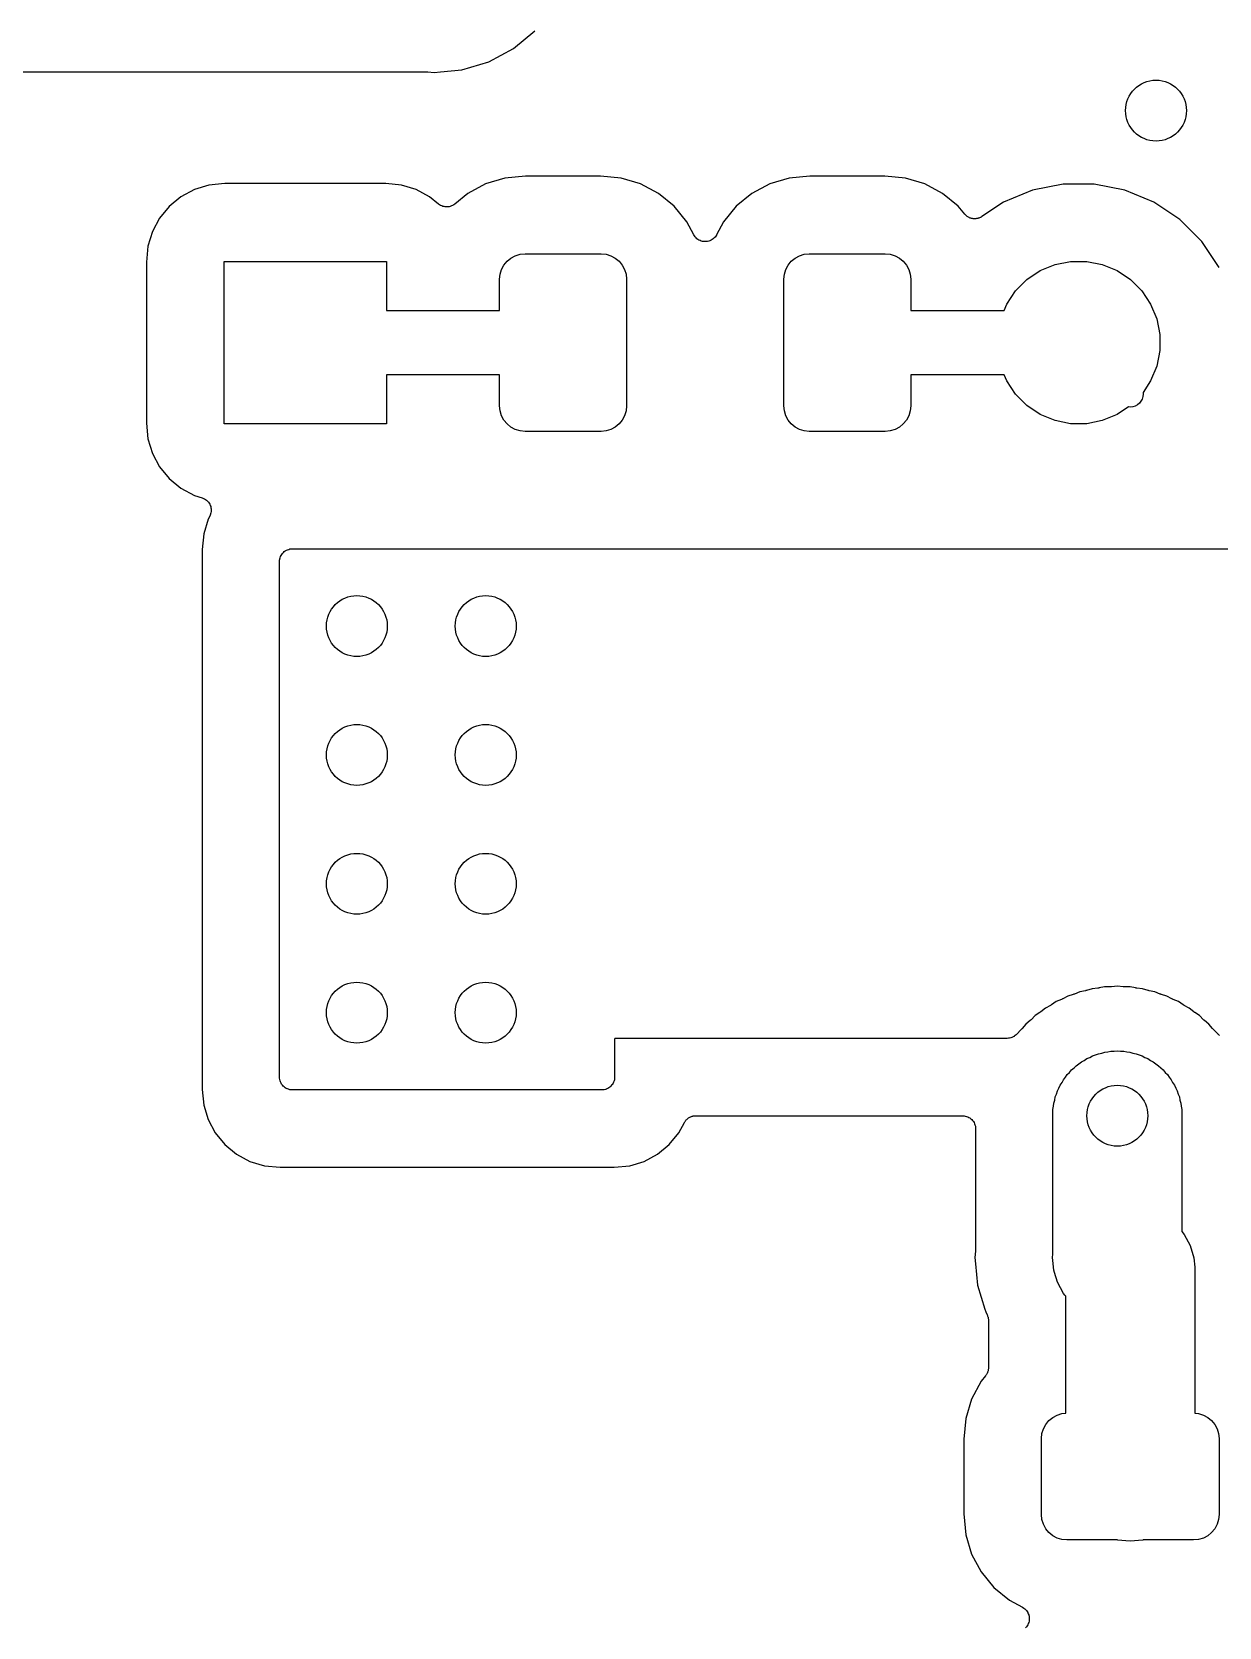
# Model space of a CAD drawing. Extents: x 122.4 to 185.8, y -118.8 to -64.3.
# Drawn here: x 145.13 to 156.83, y -88.1 to -72.38 of the extents above; entities that cross this region are included whole.
import ezdxf

# ---------------------------------------------------------------- set-up
doc = ezdxf.new("R2010")
doc.units = 0
doc.layers.add('BLACK', color=7, linetype='CONTINUOUS')

msp = doc.modelspace()

# ---------------------------------------------------------------- linework, layer by layer
at = {"layer": 'BLACK', "linetype": 'CONTINUOUS'}
for p, q in [((149.878, -72.5412), (150.091, -72.3666)), ((149.635, -72.6709), (149.878, -72.5412)), ((144.855, -72.771), (149.023, -72.771)), ((149.023, -72.771), (149.025, -72.771)), ((149.025, -72.771), (149.03, -72.7716)), ((149.03, -72.7716), (149.036, -72.7716)), ((149.036, -72.7716), (149.098, -72.7778)), ((149.098, -72.7778), (149.16, -72.7716)), ((149.16, -72.7716), (149.161, -72.7716)), ((149.161, -72.7716), (149.372, -72.7508)), ((149.372, -72.7508), (149.635, -72.6709)), ((146.879, -73.887), (146.735, -73.9306)), ((147.034, -73.8717), (146.879, -73.887)), ((148.622, -73.8717), (147.034, -73.8717)), ((148.777, -73.887), (148.622, -73.8717)), ((148.921, -73.9306), (148.777, -73.887)), ((149.604, -73.8746), (149.429, -73.9685)), ((149.795, -73.8168), (149.604, -73.8746)), ((149.999, -73.7967), (149.795, -73.8168)), ((150.737, -73.7967), (149.999, -73.7967)), ((150.941, -73.8168), (150.737, -73.7967)), ((151.132, -73.8746), (150.941, -73.8168)), ((151.307, -73.9685), (151.132, -73.8746)), ((152.404, -73.8746), (152.229, -73.9685)), ((152.595, -73.8168), (152.404, -73.8746)), ((152.799, -73.7967), (152.595, -73.8168)), ((153.537, -73.7967), (152.799, -73.7967)), ((153.741, -73.8168), (153.537, -73.7967)), ((153.932, -73.8746), (153.741, -73.8168)), ((154.107, -73.9685), (153.932, -73.8746)), ((155.294, -73.876), (154.992, -73.936)), ((155.602, -73.876), (155.294, -73.876)), ((155.904, -73.936), (155.602, -73.876)), ((146.603, -74.0014), (146.487, -74.0966)), ((146.735, -73.9306), (146.603, -74.0014)), ((149.053, -74.0014), (148.921, -73.9306)), ((149.14, -74.0728), (149.053, -74.0014)), ((149.429, -73.9685), (149.302, -74.0728)), ((151.461, -74.0948), (151.307, -73.9685)), ((152.229, -73.9685), (152.075, -74.0948)), ((154.261, -74.0948), (154.107, -73.9685)), ((154.992, -73.936), (154.708, -74.0538)), ((156.188, -74.0538), (155.904, -73.936)), ((146.487, -74.0966), (146.391, -74.2126)), ((149.15, -74.0795), (149.14, -74.0728)), ((149.16, -74.0861), (149.15, -74.0795)), ((149.161, -74.0863), (149.16, -74.0861)), ((149.161, -74.0866), (149.161, -74.0863)), ((149.172, -74.0912), (149.161, -74.0866)), ((149.183, -74.0958), (149.172, -74.0912)), ((149.183, -74.0959), (149.183, -74.0958)), ((149.184, -74.0961), (149.183, -74.0959)), ((149.196, -74.0985), (149.184, -74.0961)), ((149.207, -74.1009), (149.196, -74.0985)), ((149.208, -74.1009), (149.207, -74.1009)), ((149.208, -74.101), (149.208, -74.1009)), ((149.22, -74.101), (149.208, -74.101)), ((149.232, -74.1012), (149.22, -74.101)), ((149.233, -74.1011), (149.232, -74.1012)), ((149.245, -74.0988), (149.233, -74.1011)), ((149.233, -74.1011), (149.233, -74.1011)), ((149.256, -74.0966), (149.245, -74.0988)), ((149.257, -74.0964), (149.256, -74.0966)), ((149.268, -74.0918), (149.257, -74.0963)), ((149.257, -74.0963), (149.257, -74.0964)), ((149.279, -74.0874), (149.268, -74.0918)), ((149.28, -74.0871), (149.279, -74.0874)), ((149.29, -74.0804), (149.28, -74.087)), ((149.28, -74.087), (149.28, -74.0871)), ((149.3, -74.0739), (149.29, -74.0804)), ((149.301, -74.0733), (149.3, -74.0739)), ((149.302, -74.0728), (149.301, -74.0733)), ((149.301, -74.0733), (149.301, -74.0733)), ((149.301, -74.0733), (149.301, -74.0733)), ((151.588, -74.2487), (151.461, -74.0948)), ((152.075, -74.0948), (151.948, -74.2487)), ((154.325, -74.1722), (154.261, -74.0948)), ((154.329, -74.1763), (154.325, -74.1722)), ((154.332, -74.1807), (154.329, -74.1763)), ((154.338, -74.185), (154.332, -74.1807)), ((154.342, -74.1897), (154.338, -74.185)), ((154.347, -74.1929), (154.342, -74.1897)), ((154.351, -74.1966), (154.347, -74.1929)), ((154.357, -74.1998), (154.351, -74.1966)), ((154.363, -74.2035), (154.357, -74.1998)), ((154.368, -74.2057), (154.363, -74.2035)), ((154.487, -74.2008), (154.482, -74.204)), ((154.492, -74.1982), (154.487, -74.2008)), ((154.493, -74.1972), (154.492, -74.1982)), ((154.708, -74.0538), (154.493, -74.1972)), ((156.444, -74.2247), (156.188, -74.0538)), ((146.321, -74.345), (146.277, -74.4886)), ((146.391, -74.2126), (146.321, -74.345)), ((151.656, -74.3768), (151.588, -74.2487)), ((151.948, -74.2487), (151.88, -74.3768)), ((154.373, -74.2085), (154.368, -74.2057)), ((154.38, -74.2105), (154.373, -74.2085)), ((154.386, -74.2131), (154.38, -74.2105)), ((154.391, -74.2142), (154.386, -74.2131)), ((154.397, -74.2159), (154.391, -74.2142)), ((154.403, -74.2166), (154.397, -74.2159)), ((154.41, -74.218), (154.403, -74.2166)), ((154.416, -74.218), (154.41, -74.218)), ((154.421, -74.2186), (154.416, -74.218)), ((154.428, -74.218), (154.421, -74.2186)), ((154.435, -74.2181), (154.428, -74.218)), ((154.44, -74.217), (154.435, -74.2181)), ((154.446, -74.2165), (154.44, -74.217)), ((154.453, -74.2146), (154.446, -74.2165)), ((154.459, -74.2133), (154.453, -74.2146)), ((154.464, -74.2112), (154.459, -74.2133)), ((154.47, -74.2096), (154.464, -74.2112)), ((154.476, -74.2065), (154.47, -74.2096)), ((154.482, -74.204), (154.476, -74.2065)), ((156.661, -74.4423), (156.444, -74.2247)), ((146.277, -74.4886), (146.262, -74.6442)), ((151.663, -74.3868), (151.656, -74.3768)), ((151.669, -74.397), (151.663, -74.3868)), ((151.67, -74.3972), (151.669, -74.397)), ((151.67, -74.3975), (151.67, -74.3972)), ((151.678, -74.4059), (151.67, -74.3975)), ((151.687, -74.4146), (151.678, -74.4059)), ((151.687, -74.4148), (151.687, -74.4146)), ((151.687, -74.415), (151.687, -74.4148)), ((151.697, -74.4218), (151.687, -74.415)), ((151.707, -74.4286), (151.697, -74.4218)), ((151.708, -74.4287), (151.707, -74.4286)), ((151.708, -74.4288), (151.708, -74.4287)), ((151.719, -74.4335), (151.708, -74.4288)), ((151.73, -74.4382), (151.719, -74.4335)), ((151.73, -74.4383), (151.73, -74.4382)), ((151.731, -74.4384), (151.73, -74.4383)), ((151.743, -74.4408), (151.731, -74.4384)), ((151.754, -74.4432), (151.743, -74.4408)), ((151.755, -74.4432), (151.754, -74.4432)), ((151.755, -74.4433), (151.755, -74.4432)), ((151.767, -74.4434), (151.755, -74.4433)), ((151.779, -74.4435), (151.767, -74.4434)), ((151.78, -74.4434), (151.779, -74.4435)), ((151.792, -74.4411), (151.78, -74.4434)), ((151.78, -74.4434), (151.78, -74.4434)), ((151.804, -74.4389), (151.792, -74.4411)), ((151.815, -74.4342), (151.804, -74.4387)), ((151.804, -74.4387), (151.804, -74.4388)), ((151.804, -74.4388), (151.804, -74.4389)), ((151.827, -74.4296), (151.815, -74.4342)), ((151.837, -74.4227), (151.827, -74.4294)), ((151.827, -74.4294), (151.827, -74.4295)), ((151.827, -74.4295), (151.827, -74.4296)), ((151.847, -74.4161), (151.837, -74.4227)), ((151.848, -74.4159), (151.847, -74.4161)), ((151.856, -74.4073), (151.848, -74.4158)), ((151.848, -74.4158), (151.848, -74.4159)), ((151.865, -74.3988), (151.856, -74.4073)), ((151.872, -74.3885), (151.865, -74.3984)), ((151.865, -74.3984), (151.865, -74.3986)), ((151.865, -74.3986), (151.865, -74.3988)), ((151.879, -74.3784), (151.872, -74.3885)), ((151.88, -74.3768), (151.879, -74.3779)), ((151.879, -74.3779), (151.879, -74.3779)), ((151.879, -74.3779), (151.879, -74.3779)), ((151.879, -74.3779), (151.879, -74.3784)), ((156.832, -74.6981), (156.661, -74.4423)), ((146.262, -74.6442), (146.262, -76.2318)), ((147.028, -76.238), (147.028, -74.638)), ((147.028, -74.638), (148.628, -74.638)), ((148.628, -74.638), (148.628, -75.1205)), ((149.762, -74.7173), (149.785, -74.6741)), ((149.785, -74.6741), (149.816, -74.6362)), ((149.816, -74.6362), (149.854, -74.6051)), ((149.854, -74.6051), (149.897, -74.582)), ((149.897, -74.582), (149.944, -74.5678)), ((149.944, -74.5678), (149.993, -74.563)), ((149.993, -74.563), (150.743, -74.563)), ((150.743, -74.563), (150.792, -74.5678)), ((150.792, -74.5678), (150.839, -74.582)), ((150.839, -74.582), (150.882, -74.6051)), ((150.882, -74.6051), (150.92, -74.6362)), ((150.92, -74.6362), (150.951, -74.6741)), ((150.951, -74.6741), (150.974, -74.7173)), ((152.562, -74.7173), (152.585, -74.6741)), ((152.585, -74.6741), (152.616, -74.6362)), ((152.616, -74.6362), (152.654, -74.6051)), ((152.654, -74.6051), (152.697, -74.582)), ((152.697, -74.582), (152.744, -74.5678)), ((152.744, -74.5678), (152.793, -74.563)), ((152.793, -74.563), (153.543, -74.563)), ((153.543, -74.563), (153.592, -74.5678)), ((153.592, -74.5678), (153.639, -74.582)), ((153.639, -74.582), (153.682, -74.6051)), ((153.682, -74.6051), (153.72, -74.6362)), ((153.72, -74.6362), (153.751, -74.6741)), ((153.751, -74.6741), (153.774, -74.7173)), ((155.069, -74.729), (155.215, -74.6687)), ((155.215, -74.6687), (155.369, -74.638)), ((155.369, -74.638), (155.527, -74.638)), ((155.527, -74.638), (155.681, -74.6687)), ((155.681, -74.6687), (155.827, -74.729)), ((149.743, -74.813), (149.748, -74.7642)), ((149.743, -75.1205), (149.743, -74.813)), ((149.748, -74.7642), (149.762, -74.7173)), ((150.974, -74.7173), (150.988, -74.7642)), ((150.988, -74.7642), (150.993, -74.813)), ((150.993, -74.813), (150.993, -76.063)), ((152.543, -74.813), (152.548, -74.7642)), ((152.543, -76.063), (152.543, -74.813)), ((152.548, -74.7642), (152.562, -74.7173)), ((153.774, -74.7173), (153.788, -74.7642)), ((153.788, -74.7642), (153.793, -74.813)), ((153.793, -74.813), (153.793, -75.1205)), ((154.827, -74.928), (154.938, -74.8166)), ((154.938, -74.8166), (155.069, -74.729)), ((155.827, -74.729), (155.958, -74.8166)), ((155.958, -74.8166), (156.069, -74.928)), ((154.739, -75.0591), (154.827, -74.928)), ((156.069, -74.928), (156.157, -75.0591)), ((148.628, -75.1205), (149.743, -75.1205)), ((153.793, -75.1205), (154.714, -75.1205)), ((154.714, -75.1205), (154.739, -75.0591)), ((156.157, -75.0591), (156.217, -75.2046)), ((156.217, -75.2046), (156.248, -75.3592)), ((156.248, -75.3592), (156.248, -75.5168)), ((156.248, -75.5168), (156.217, -75.6714)), ((149.743, -75.7555), (148.628, -75.7555)), ((148.628, -75.7555), (148.628, -76.238)), ((149.743, -76.063), (149.743, -75.7555)), ((154.714, -75.7555), (153.793, -75.7555)), ((153.793, -75.7555), (153.793, -76.063)), ((154.739, -75.8169), (154.714, -75.7555)), ((156.217, -75.6714), (156.157, -75.8169)), ((154.827, -75.948), (154.739, -75.8169)), ((156.157, -75.8169), (156.082, -75.9292)), ((156.082, -75.9292), (156.084, -75.946)), ((149.748, -76.1118), (149.743, -76.063)), ((150.993, -76.063), (150.988, -76.1118)), ((152.548, -76.1118), (152.543, -76.063)), ((153.793, -76.063), (153.788, -76.1118)), ((154.938, -76.0594), (154.827, -75.948)), ((155.069, -76.147), (154.938, -76.0594)), ((155.939, -76.072), (155.827, -76.147)), ((155.956, -76.0736), (155.939, -76.072)), ((155.981, -76.0712), (155.956, -76.0736)), ((156.005, -76.0639), (155.981, -76.0712)), ((156.027, -76.0521), (156.005, -76.0639)), ((156.046, -76.0362), (156.027, -76.0521)), ((156.062, -76.0169), (156.046, -76.0362)), ((156.074, -75.9948), (156.062, -76.0169)), ((156.081, -75.9709), (156.074, -75.9948)), ((156.084, -75.946), (156.081, -75.9709)), ((146.262, -76.2318), (146.277, -76.3874)), ((148.628, -76.238), (147.028, -76.238)), ((149.762, -76.1587), (149.748, -76.1118)), ((149.785, -76.2019), (149.762, -76.1587)), ((149.816, -76.2398), (149.785, -76.2019)), ((149.854, -76.2709), (149.816, -76.2398)), ((150.92, -76.2398), (150.882, -76.2709)), ((150.951, -76.2019), (150.92, -76.2398)), ((150.974, -76.1587), (150.951, -76.2019)), ((150.988, -76.1118), (150.974, -76.1587)), ((152.562, -76.1587), (152.548, -76.1118)), ((152.585, -76.2019), (152.562, -76.1587)), ((152.616, -76.2398), (152.585, -76.2019)), ((152.654, -76.2709), (152.616, -76.2398)), ((153.72, -76.2398), (153.682, -76.2709)), ((153.751, -76.2019), (153.72, -76.2398)), ((153.774, -76.1587), (153.751, -76.2019)), ((153.788, -76.1118), (153.774, -76.1587)), ((155.215, -76.2073), (155.069, -76.147)), ((155.369, -76.238), (155.215, -76.2073)), ((155.527, -76.238), (155.369, -76.238)), ((155.681, -76.2073), (155.527, -76.238)), ((155.827, -76.147), (155.681, -76.2073)), ((146.277, -76.3874), (146.321, -76.531)), ((149.897, -76.294), (149.854, -76.2709)), ((149.944, -76.3082), (149.897, -76.294)), ((149.993, -76.313), (149.944, -76.3082)), ((150.743, -76.313), (149.993, -76.313)), ((150.792, -76.3082), (150.743, -76.313)), ((150.839, -76.294), (150.792, -76.3082)), ((150.882, -76.2709), (150.839, -76.294)), ((152.697, -76.294), (152.654, -76.2709)), ((152.744, -76.3082), (152.697, -76.294)), ((152.793, -76.313), (152.744, -76.3082)), ((153.543, -76.313), (152.793, -76.313)), ((153.592, -76.3082), (153.543, -76.313)), ((153.639, -76.294), (153.592, -76.3082)), ((153.682, -76.2709), (153.639, -76.294)), ((146.321, -76.531), (146.391, -76.6634)), ((146.391, -76.6634), (146.487, -76.7794)), ((146.487, -76.7794), (146.603, -76.8746)), ((146.603, -76.8746), (146.735, -76.9454)), ((146.735, -76.9454), (146.811, -76.9684)), ((146.811, -76.9684), (146.812, -76.9687)), ((146.812, -76.9687), (146.812, -76.9687)), ((146.812, -76.9687), (146.812, -76.9687)), ((146.812, -76.9687), (146.813, -76.9689)), ((146.813, -76.9689), (146.824, -76.9737)), ((146.824, -76.9737), (146.835, -76.9784)), ((146.835, -76.9784), (146.835, -76.9786)), ((146.835, -76.9786), (146.835, -76.9787)), ((146.835, -76.9787), (146.845, -76.9855)), ((146.845, -76.9855), (146.855, -76.9923)), ((146.855, -76.9923), (146.855, -76.9925)), ((146.855, -76.9925), (146.856, -76.9928)), ((146.856, -76.9928), (146.864, -77.0013)), ((146.864, -77.0013), (146.873, -77.0099)), ((146.873, -77.0099), (146.873, -77.0102)), ((146.873, -77.0102), (146.873, -77.0105)), ((146.873, -77.0105), (146.88, -77.0206)), ((146.88, -77.0206), (146.886, -77.0306)), ((146.886, -77.0306), (146.886, -77.0309)), ((146.886, -77.0309), (146.887, -77.0313)), ((146.887, -77.0313), (146.891, -77.0424)), ((146.871, -77.1786), (146.827, -77.3215)), ((146.886, -77.1498), (146.871, -77.1786)), ((146.891, -77.1388), (146.886, -77.1498)), ((146.891, -77.0424), (146.896, -77.0535)), ((146.895, -77.1277), (146.891, -77.1388)), ((146.898, -77.1153), (146.895, -77.1269)), ((146.895, -77.1269), (146.895, -77.1273)), ((146.895, -77.1273), (146.895, -77.1277)), ((146.896, -77.0535), (146.896, -77.0539)), ((146.896, -77.0539), (146.896, -77.0542)), ((146.896, -77.0542), (146.898, -77.0661)), ((146.898, -77.0661), (146.9, -77.0778)), ((146.9, -77.1034), (146.898, -77.1153)), ((146.9, -77.0778), (146.9, -77.0782)), ((146.9, -77.0782), (146.9, -77.0786)), ((146.9, -77.0786), (146.9, -77.0906)), ((146.9, -77.0906), (146.9, -77.1026)), ((146.9, -77.1026), (146.9, -77.103)), ((146.9, -77.103), (146.9, -77.1034)), ((146.827, -77.3215), (146.812, -77.4762)), ((146.812, -77.4762), (146.812, -82.7978)), ((147.612, -77.5063), (147.621, -77.4988)), ((147.621, -77.4988), (147.631, -77.4912)), ((147.631, -77.4907), (147.642, -77.4852)), ((147.631, -77.491), (147.631, -77.4907)), ((147.631, -77.4912), (147.631, -77.491)), ((147.642, -77.4852), (147.653, -77.4796)), ((147.653, -77.4792), (147.665, -77.4759)), ((147.653, -77.4795), (147.653, -77.4792)), ((147.653, -77.4796), (147.653, -77.4795)), ((147.665, -77.4759), (147.676, -77.4724)), ((147.676, -77.4724), (147.677, -77.4724)), ((147.677, -77.4723), (147.689, -77.4712)), ((147.677, -77.4724), (147.677, -77.4723)), ((147.689, -77.4712), (147.701, -77.47)), ((147.701, -77.47), (159.383, -77.47)), ((147.574, -77.5952), (147.575, -77.5833)), ((147.574, -77.5961), (147.574, -77.5952)), ((147.574, -77.597), (147.574, -77.5961)), ((147.574, -77.5961), (147.574, -77.5961)), ((147.574, -77.5961), (147.574, -77.5961)), ((147.574, -82.677), (147.574, -77.597)), ((147.575, -77.5833), (147.577, -77.5715)), ((147.577, -77.5706), (147.58, -77.5592)), ((147.577, -77.571), (147.577, -77.5706)), ((147.577, -77.5715), (147.577, -77.571)), ((147.58, -77.5592), (147.584, -77.5478)), ((147.584, -77.547), (147.59, -77.5365)), ((147.584, -77.5474), (147.584, -77.547)), ((147.584, -77.5478), (147.584, -77.5474)), ((147.59, -77.5365), (147.596, -77.526)), ((147.596, -77.5252), (147.604, -77.5161)), ((147.596, -77.5256), (147.596, -77.5252)), ((147.596, -77.526), (147.596, -77.5256)), ((147.604, -77.5161), (147.612, -77.5069)), ((147.612, -77.5066), (147.612, -77.5063)), ((147.612, -77.5069), (147.612, -77.5066)), ((155.289, -81.9064), (155.284, -81.9084)), ((155.291, -81.9056), (155.289, -81.9064)), ((155.341, -81.879), (155.291, -81.9056)), ((155.395, -81.8626), (155.341, -81.879)), ((155.4, -81.8606), (155.395, -81.8626)), ((155.405, -81.8591), (155.4, -81.8606)), ((155.406, -81.8584), (155.405, -81.8591)), ((155.459, -81.8368), (155.406, -81.8584)), ((155.514, -81.8258), (155.459, -81.8368)), ((155.519, -81.8242), (155.514, -81.8258)), ((155.524, -81.8233), (155.519, -81.8242)), ((155.526, -81.8228), (155.524, -81.8233)), ((155.58, -81.8064), (155.526, -81.8228)), ((155.636, -81.8008), (155.58, -81.8064)), ((155.641, -81.7998), (155.636, -81.8008)), ((155.647, -81.7993), (155.641, -81.7998)), ((155.649, -81.799), (155.647, -81.7993)), ((155.704, -81.788), (155.649, -81.799)), ((155.76, -81.788), (155.704, -81.788)), ((155.766, -81.7875), (155.76, -81.788)), ((155.771, -81.7875), (155.766, -81.7875)), ((155.773, -81.7874), (155.771, -81.7875)), ((155.829, -81.7819), (155.773, -81.7874)), ((155.885, -81.7874), (155.829, -81.7819)), ((155.891, -81.7874), (155.885, -81.7874)), ((155.896, -81.788), (155.891, -81.7874)), ((155.898, -81.788), (155.896, -81.788)), ((155.954, -81.788), (155.898, -81.788)), ((156.009, -81.799), (155.954, -81.788)), ((156.015, -81.7995), (156.009, -81.799)), ((156.02, -81.8007), (156.015, -81.7995)), ((156.022, -81.8008), (156.02, -81.8007)), ((156.078, -81.8064), (156.022, -81.8008)), ((156.132, -81.8228), (156.078, -81.8064)), ((156.137, -81.8238), (156.132, -81.8228)), ((156.142, -81.8254), (156.137, -81.8238)), ((156.144, -81.8258), (156.142, -81.8254)), ((156.199, -81.8368), (156.144, -81.8258)), ((156.252, -81.8584), (156.199, -81.8368)), ((156.257, -81.86), (156.252, -81.8584)), ((156.262, -81.8621), (156.257, -81.86)), ((156.263, -81.8626), (156.262, -81.8621)), ((156.317, -81.879), (156.263, -81.8626)), ((156.367, -81.9056), (156.317, -81.879)), ((156.372, -81.9077), (156.367, -81.9056)), ((155.066, -82.0402), (155.019, -82.0715)), ((155.07, -82.0368), (155.066, -82.0402)), ((155.075, -82.0339), (155.07, -82.0368)), ((155.076, -82.0327), (155.075, -82.0339)), ((155.12, -81.9969), (155.076, -82.0327)), ((155.17, -81.9703), (155.12, -81.9969)), ((155.174, -81.9673), (155.17, -81.9703)), ((155.179, -81.9649), (155.174, -81.9673)), ((155.18, -81.9639), (155.179, -81.9649)), ((155.227, -81.9325), (155.18, -81.9639)), ((155.28, -81.9109), (155.227, -81.9325)), ((155.284, -81.9084), (155.28, -81.9109)), ((156.377, -81.9102), (156.372, -81.9077)), ((156.378, -81.9109), (156.377, -81.9102)), ((156.431, -81.9325), (156.378, -81.9109)), ((156.478, -81.9639), (156.431, -81.9325)), ((156.482, -81.9664), (156.478, -81.9639)), ((156.487, -81.9695), (156.482, -81.9664)), ((156.488, -81.9703), (156.487, -81.9695)), ((156.538, -81.9969), (156.488, -81.9703)), ((156.582, -82.0327), (156.538, -81.9969)), ((156.586, -82.0357), (156.582, -82.0327)), ((156.59, -82.0392), (156.586, -82.0357)), ((156.592, -82.0402), (156.59, -82.0392)), ((156.639, -82.0715), (156.592, -82.0402)), ((154.882, -82.2085), (154.835, -82.2562)), ((154.886, -82.2044), (154.882, -82.2085)), ((154.89, -82.2006), (154.886, -82.2044)), ((154.891, -82.1993), (154.89, -82.2006)), ((154.927, -82.1556), (154.891, -82.1993)), ((154.97, -82.1198), (154.927, -82.1556)), ((154.974, -82.116), (154.97, -82.1198)), ((154.978, -82.1127), (154.974, -82.116)), ((154.98, -82.1114), (154.978, -82.1127)), ((155.019, -82.0715), (154.98, -82.1114)), ((156.678, -82.1114), (156.639, -82.0715)), ((156.683, -82.1148), (156.678, -82.1114)), ((156.686, -82.1187), (156.683, -82.1148)), ((156.688, -82.1198), (156.686, -82.1187)), ((156.731, -82.1556), (156.688, -82.1198)), ((156.767, -82.1993), (156.731, -82.1556)), ((156.771, -82.2031), (156.767, -82.1993)), ((156.774, -82.2072), (156.771, -82.2031)), ((156.776, -82.2085), (156.774, -82.2072)), ((156.822, -82.2553), (156.776, -82.2085)), ((150.877, -82.2966), (150.876, -82.3022)), ((150.876, -82.3022), (150.876, -82.677)), ((150.882, -82.296), (150.877, -82.2966)), ((154.743, -82.296), (150.882, -82.296)), ((154.755, -82.2949), (154.743, -82.296)), ((154.766, -82.2938), (154.755, -82.2949)), ((154.767, -82.2936), (154.766, -82.2938)), ((154.768, -82.2936), (154.767, -82.2936)), ((154.779, -82.2902), (154.768, -82.2936)), ((154.79, -82.2869), (154.779, -82.2902)), ((154.791, -82.2866), (154.79, -82.2869)), ((154.802, -82.2809), (154.791, -82.2864)), ((154.791, -82.2864), (154.791, -82.2866)), ((154.812, -82.2755), (154.802, -82.2809)), ((154.813, -82.2751), (154.812, -82.2755)), ((154.822, -82.2673), (154.813, -82.2748)), ((154.813, -82.2748), (154.813, -82.2751)), ((154.831, -82.26), (154.822, -82.2673)), ((154.832, -82.2595), (154.831, -82.26)), ((154.835, -82.2562), (154.832, -82.2591)), ((154.832, -82.2591), (154.832, -82.2595)), ((156.824, -82.2579), (156.822, -82.2553)), ((156.825, -82.2583), (156.824, -82.2579)), ((156.825, -82.2587), (156.825, -82.2583)), ((156.834, -82.2662), (156.825, -82.2587)), ((155.45, -82.5473), (155.475, -82.5275)), ((155.475, -82.5275), (155.502, -82.5127)), ((155.502, -82.5127), (155.528, -82.4953)), ((155.528, -82.4953), (155.557, -82.4833)), ((155.557, -82.4833), (155.585, -82.4685)), ((155.585, -82.4685), (155.615, -82.4594)), ((155.615, -82.4594), (155.644, -82.4474)), ((155.644, -82.4474), (155.675, -82.4413)), ((155.675, -82.4413), (155.705, -82.4322)), ((155.705, -82.4322), (155.736, -82.4291)), ((155.736, -82.4291), (155.766, -82.423)), ((155.766, -82.423), (155.798, -82.423)), ((155.798, -82.423), (155.829, -82.4199)), ((155.829, -82.4199), (155.86, -82.423)), ((155.86, -82.423), (155.892, -82.423)), ((155.892, -82.423), (155.922, -82.4291)), ((155.922, -82.4291), (155.953, -82.4322)), ((155.953, -82.4322), (155.983, -82.4413)), ((155.983, -82.4413), (156.014, -82.4474)), ((156.014, -82.4474), (156.043, -82.4594)), ((156.043, -82.4594), (156.073, -82.4685)), ((156.073, -82.4685), (156.101, -82.4833)), ((156.101, -82.4833), (156.13, -82.4953)), ((156.13, -82.4953), (156.156, -82.5127)), ((156.156, -82.5127), (156.183, -82.5275)), ((156.183, -82.5275), (156.208, -82.5473)), ((147.575, -82.6889), (147.574, -82.677)), ((147.576, -82.7008), (147.575, -82.6889)), ((150.875, -82.6907), (150.873, -82.7025)), ((150.876, -82.6788), (150.875, -82.6907)), ((150.876, -82.677), (150.876, -82.6779)), ((150.876, -82.6779), (150.876, -82.6779)), ((150.876, -82.6779), (150.876, -82.6779)), ((150.876, -82.6779), (150.876, -82.6788)), ((155.298, -82.7035), (155.318, -82.6793)), ((155.318, -82.6793), (155.336, -82.6532)), ((155.336, -82.6532), (155.358, -82.631)), ((155.358, -82.631), (155.378, -82.6068)), ((155.378, -82.6068), (155.402, -82.5869)), ((155.402, -82.5869), (155.424, -82.5648)), ((155.424, -82.5648), (155.45, -82.5473)), ((156.208, -82.5473), (156.234, -82.5648)), ((156.234, -82.5648), (156.256, -82.5869)), ((156.256, -82.5869), (156.28, -82.6068)), ((156.28, -82.6068), (156.3, -82.631)), ((156.3, -82.631), (156.322, -82.6532)), ((156.322, -82.6532), (156.34, -82.6793)), ((156.34, -82.6793), (156.36, -82.7035)), ((146.812, -82.7978), (146.827, -82.9525)), ((147.576, -82.7012), (147.576, -82.7008)), ((147.576, -82.7017), (147.576, -82.7012)), ((147.58, -82.7131), (147.576, -82.7017)), ((147.583, -82.7246), (147.58, -82.7131)), ((147.583, -82.725), (147.583, -82.7246)), ((147.584, -82.7254), (147.583, -82.725)), ((147.589, -82.7359), (147.584, -82.7254)), ((147.595, -82.7465), (147.589, -82.7359)), ((147.595, -82.7469), (147.595, -82.7465)), ((147.595, -82.7473), (147.595, -82.7469)), ((147.603, -82.7565), (147.595, -82.7473)), ((147.61, -82.7659), (147.603, -82.7565)), ((147.611, -82.7661), (147.61, -82.7659)), ((147.611, -82.7665), (147.611, -82.7661)), ((147.62, -82.7741), (147.611, -82.7665)), ((147.629, -82.7818), (147.62, -82.7741)), ((147.63, -82.782), (147.629, -82.7818)), ((147.63, -82.7823), (147.63, -82.782)), ((147.641, -82.788), (147.63, -82.7823)), ((147.651, -82.7937), (147.641, -82.788)), ((147.651, -82.7939), (147.651, -82.7937)), ((147.652, -82.7941), (147.651, -82.7939)), ((147.663, -82.7976), (147.652, -82.7941)), ((147.675, -82.8012), (147.663, -82.7976)), ((147.675, -82.8013), (147.675, -82.8012)), ((147.675, -82.8014), (147.675, -82.8013)), ((147.687, -82.8027), (147.675, -82.8014)), ((147.699, -82.804), (147.687, -82.8027)), ((147.7, -82.804), (147.699, -82.804)), ((147.701, -82.804), (147.7, -82.804)), ((147.7, -82.804), (147.7, -82.804)), ((147.7, -82.804), (147.7, -82.804)), ((150.749, -82.804), (147.701, -82.804)), ((150.761, -82.8028), (150.749, -82.804)), ((150.773, -82.8017), (150.761, -82.8028)), ((150.774, -82.8016), (150.773, -82.8016)), ((150.773, -82.8016), (150.773, -82.8017)), ((150.785, -82.7981), (150.774, -82.8016)), ((150.797, -82.7948), (150.785, -82.7981)), ((150.808, -82.7888), (150.797, -82.7944)), ((150.797, -82.7944), (150.797, -82.7945)), ((150.797, -82.7945), (150.797, -82.7948)), ((150.819, -82.7833), (150.808, -82.7888)), ((150.829, -82.7752), (150.819, -82.7828)), ((150.819, -82.7828), (150.819, -82.783)), ((150.819, -82.783), (150.819, -82.7833)), ((150.838, -82.7677), (150.829, -82.7752)), ((150.846, -82.7579), (150.838, -82.7671)), ((150.838, -82.7671), (150.838, -82.7674)), ((150.838, -82.7674), (150.838, -82.7677)), ((150.854, -82.7488), (150.846, -82.7579)), ((150.86, -82.7375), (150.854, -82.748)), ((150.854, -82.748), (150.854, -82.7484)), ((150.854, -82.7484), (150.854, -82.7488)), ((150.866, -82.727), (150.86, -82.7375)), ((150.87, -82.7148), (150.866, -82.7262)), ((150.866, -82.7262), (150.866, -82.7266)), ((150.866, -82.7266), (150.866, -82.727)), ((150.873, -82.7034), (150.87, -82.7148)), ((150.873, -82.7025), (150.873, -82.703)), ((150.873, -82.703), (150.873, -82.7034)), ((155.218, -82.8728), (155.23, -82.8438)), ((155.23, -82.8438), (155.239, -82.8138)), ((155.239, -82.8138), (155.254, -82.7862)), ((155.254, -82.7862), (155.266, -82.7572)), ((155.266, -82.7572), (155.284, -82.7311)), ((155.284, -82.7311), (155.298, -82.7035)), ((156.36, -82.7035), (156.374, -82.7312)), ((156.374, -82.7312), (156.392, -82.7572)), ((156.392, -82.7572), (156.404, -82.7862)), ((156.404, -82.7862), (156.419, -82.8138)), ((156.419, -82.8138), (156.428, -82.8438)), ((156.428, -82.8438), (156.44, -82.8728)), ((146.827, -82.9525), (146.871, -83.0954)), ((155.194, -82.9955), (155.2, -82.9647)), ((155.194, -83.0268), (155.194, -82.9955)), ((155.2, -82.9647), (155.203, -82.9335)), ((155.203, -82.9335), (155.212, -82.9035)), ((155.212, -82.9035), (155.218, -82.8728)), ((156.44, -82.8728), (156.446, -82.9035)), ((156.446, -82.9035), (156.455, -82.9335)), ((156.455, -82.9335), (156.458, -82.9647)), ((156.458, -82.9647), (156.464, -82.9955)), ((156.464, -82.9955), (156.464, -84.2)), ((146.871, -83.0954), (146.941, -83.227)), ((151.509, -83.227), (151.564, -83.1251)), ((151.564, -83.1236), (151.568, -83.1189)), ((151.564, -83.1251), (151.564, -83.1236)), ((151.568, -83.1189), (151.57, -83.114)), ((151.57, -83.114), (151.575, -83.1088)), ((151.575, -83.1088), (151.578, -83.1032)), ((151.578, -83.1032), (151.582, -83.0992)), ((151.582, -83.0992), (151.586, -83.0949)), ((151.586, -83.0949), (151.591, -83.0906)), ((151.591, -83.0906), (151.596, -83.0858)), ((151.596, -83.0858), (151.601, -83.0828)), ((151.601, -83.0828), (151.605, -83.0792)), ((151.605, -83.0792), (151.611, -83.076)), ((151.611, -83.076), (151.617, -83.0723)), ((151.617, -83.0723), (151.622, -83.0702)), ((151.622, -83.0702), (151.627, -83.0676)), ((151.627, -83.0676), (151.634, -83.0656)), ((151.634, -83.0656), (151.64, -83.0631)), ((151.64, -83.0631), (151.645, -83.062)), ((151.645, -83.062), (151.651, -83.0604)), ((151.651, -83.0604), (151.658, -83.0598)), ((151.658, -83.0598), (151.664, -83.0585)), ((151.664, -83.0585), (151.67, -83.0585)), ((151.67, -83.0585), (151.676, -83.058)), ((151.676, -83.058), (154.305, -83.058)), ((154.305, -83.058), (154.306, -83.058)), ((154.306, -83.058), (154.306, -83.058)), ((154.306, -83.058), (154.306, -83.058)), ((154.306, -83.058), (154.307, -83.058)), ((154.307, -83.058), (154.319, -83.0593)), ((154.319, -83.0593), (154.331, -83.0606)), ((154.331, -83.0606), (154.331, -83.0607)), ((154.331, -83.0607), (154.331, -83.0608)), ((154.331, -83.0608), (154.343, -83.0644)), ((154.343, -83.0644), (154.354, -83.0679)), ((154.354, -83.0679), (154.355, -83.0681)), ((154.355, -83.0681), (154.355, -83.0683)), ((154.355, -83.0683), (154.365, -83.074)), ((154.365, -83.074), (154.376, -83.0797)), ((154.376, -83.0797), (154.376, -83.08)), ((154.376, -83.08), (154.377, -83.0802)), ((154.377, -83.0802), (154.386, -83.0879)), ((154.386, -83.0879), (154.395, -83.0955)), ((154.395, -83.0955), (154.395, -83.0959)), ((154.395, -83.0959), (154.396, -83.0961)), ((154.396, -83.0961), (154.403, -83.1055)), ((154.403, -83.1055), (154.411, -83.1147)), ((154.411, -83.1147), (154.411, -83.1151)), ((154.411, -83.1151), (154.411, -83.1155)), ((154.411, -83.1155), (154.417, -83.1261)), ((154.417, -83.1261), (154.422, -83.1366)), ((154.422, -83.1366), (154.423, -83.137)), ((154.423, -83.137), (154.423, -83.1374)), ((154.423, -83.1374), (154.426, -83.1489)), ((154.426, -83.1489), (154.43, -83.1603)), ((154.43, -83.1603), (154.43, -83.1608)), ((154.43, -83.1608), (154.43, -83.1612)), ((154.43, -83.1612), (154.431, -83.173)), ((155.194, -84.4238), (155.194, -83.0268)), ((146.941, -83.227), (147.036, -83.3424)), ((151.414, -83.3424), (151.509, -83.227)), ((154.431, -83.173), (154.432, -83.185)), ((154.432, -83.185), (154.432, -84.3802)), ((147.036, -83.3424), (147.151, -83.4371)), ((147.151, -83.4371), (147.283, -83.5074)), ((151.167, -83.5074), (151.299, -83.4371)), ((151.299, -83.4371), (151.414, -83.3424)), ((147.283, -83.5074), (147.425, -83.5508)), ((147.425, -83.5508), (147.58, -83.566)), ((147.58, -83.566), (150.87, -83.566)), ((150.87, -83.566), (151.025, -83.5508)), ((151.025, -83.5508), (151.167, -83.5074)), ((156.464, -84.2), (156.487, -84.2275)), ((156.487, -84.2275), (156.546, -84.3378)), ((154.431, -84.3926), (154.425, -84.455)), ((154.432, -84.3819), (154.431, -84.3873)), ((154.431, -84.3873), (154.431, -84.3926)), ((154.432, -84.3802), (154.432, -84.3819)), ((156.546, -84.3378), (156.582, -84.4575)), ((154.425, -84.455), (154.431, -84.5174)), ((154.431, -84.5174), (154.431, -84.5175)), ((154.431, -84.5175), (154.452, -84.7289)), ((155.191, -84.455), (155.194, -84.4238)), ((155.194, -84.4862), (155.191, -84.455)), ((155.203, -84.5795), (155.194, -84.4862)), ((155.194, -84.4862), (155.194, -84.4862)), ((155.21, -84.602), (155.203, -84.5795)), ((156.582, -84.4575), (156.591, -84.5508)), ((156.591, -84.5508), (156.591, -84.5508)), ((156.591, -84.5508), (156.594, -84.582)), ((154.452, -84.7289), (154.524, -84.9643)), ((155.239, -84.6992), (155.21, -84.602)), ((155.298, -84.8095), (155.239, -84.6992)), ((156.594, -84.582), (156.591, -84.6132)), ((156.591, -84.6132), (156.591, -85.99)), ((155.311, -84.8247), (155.298, -84.8095)), ((155.321, -84.837), (155.311, -84.8247)), ((155.321, -85.99), (155.321, -84.837)), ((154.524, -84.9643), (154.524, -84.9643)), ((154.524, -84.9643), (154.532, -84.9922)), ((154.532, -84.9922), (154.544, -85.0145)), ((154.544, -85.0145), (154.545, -85.016)), ((154.545, -85.016), (154.547, -85.0211)), ((154.547, -85.0211), (154.549, -85.0259)), ((154.549, -85.0259), (154.551, -85.0326)), ((154.551, -85.0326), (154.554, -85.0391)), ((154.554, -85.0391), (154.555, -85.0444)), ((154.555, -85.0444), (154.557, -85.0497)), ((154.557, -85.0497), (154.557, -85.0566)), ((154.557, -85.0566), (154.559, -85.0634)), ((154.559, -85.0634), (154.558, -85.0689)), ((154.558, -85.0689), (154.559, -85.0743)), ((154.559, -85.0743), (154.559, -85.5409)), ((154.486, -85.6747), (154.393, -85.8503)), ((154.53, -85.6215), (154.486, -85.6747)), ((154.533, -85.6169), (154.53, -85.6215)), ((154.537, -85.6127), (154.533, -85.6169)), ((154.54, -85.6066), (154.537, -85.6127)), ((154.544, -85.6009), (154.54, -85.6066)), ((154.546, -85.5958), (154.544, -85.6009)), ((154.549, -85.5909), (154.546, -85.5958)), ((154.551, -85.5844), (154.549, -85.5909)), ((154.553, -85.578), (154.551, -85.5844)), ((154.555, -85.5726), (154.553, -85.578)), ((154.556, -85.5673), (154.555, -85.5726)), ((154.557, -85.5605), (154.556, -85.5673)), ((154.558, -85.5537), (154.557, -85.5605)), ((154.559, -85.5427), (154.558, -85.5482)), ((154.558, -85.5482), (154.558, -85.5537)), ((154.559, -85.5409), (154.559, -85.5427)), ((154.393, -85.8503), (154.335, -86.0409)), ((155.235, -86.008), (155.282, -85.9938)), ((155.282, -85.9938), (155.321, -85.99)), ((156.591, -85.99), (156.63, -85.9938)), ((156.63, -85.9938), (156.677, -86.008)), ((154.335, -86.0409), (154.315, -86.2452)), ((155.086, -86.1902), (155.1, -86.1433)), ((155.1, -86.1433), (155.123, -86.1001)), ((155.123, -86.1001), (155.154, -86.0622)), ((155.154, -86.0622), (155.192, -86.0311)), ((155.192, -86.0311), (155.235, -86.008)), ((156.677, -86.008), (156.72, -86.0311)), ((156.72, -86.0311), (156.758, -86.0622)), ((156.758, -86.0622), (156.789, -86.1001)), ((156.789, -86.1001), (156.812, -86.1433)), ((156.812, -86.1433), (156.826, -86.1902)), ((154.315, -86.2452), (154.315, -86.9828)), ((155.081, -86.239), (155.086, -86.1902)), ((155.081, -86.989), (155.081, -86.239)), ((156.826, -86.1902), (156.831, -86.239)), ((156.831, -86.239), (156.831, -86.989)), ((154.315, -86.9828), (154.335, -87.1871)), ((155.086, -87.0378), (155.081, -86.989)), ((155.1, -87.0847), (155.086, -87.0378)), ((155.123, -87.1279), (155.1, -87.0847)), ((156.812, -87.0847), (156.789, -87.1279)), ((156.826, -87.0378), (156.812, -87.0847)), ((156.831, -86.989), (156.826, -87.0378)), ((154.335, -87.1871), (154.393, -87.3777)), ((155.154, -87.1658), (155.123, -87.1279)), ((155.192, -87.1969), (155.154, -87.1658)), ((155.235, -87.22), (155.192, -87.1969)), ((155.282, -87.2342), (155.235, -87.22)), ((155.331, -87.239), (155.282, -87.2342)), ((155.829, -87.239), (155.331, -87.239)), ((155.832, -87.2398), (155.829, -87.239)), ((155.956, -87.2521), (155.832, -87.2398)), ((156.08, -87.2398), (155.956, -87.2521)), ((156.083, -87.239), (156.08, -87.2398)), ((156.581, -87.239), (156.083, -87.239)), ((156.63, -87.2342), (156.581, -87.239)), ((156.677, -87.22), (156.63, -87.2342)), ((156.72, -87.1969), (156.677, -87.22)), ((156.758, -87.1658), (156.72, -87.1969)), ((156.789, -87.1279), (156.758, -87.1658)), ((154.393, -87.3777), (154.486, -87.5533)), ((154.486, -87.5533), (154.613, -87.7072)), ((154.613, -87.7072), (154.767, -87.8335)), ((154.767, -87.8335), (154.895, -87.902)), ((154.895, -87.902), (154.896, -87.9026)), ((154.896, -87.9026), (154.896, -87.9026)), ((154.896, -87.9026), (154.896, -87.9026)), ((154.896, -87.9026), (154.896, -87.9028)), ((154.896, -87.9028), (154.907, -87.9098)), ((154.907, -87.9098), (154.916, -87.9165)), ((154.916, -87.9165), (154.917, -87.9167)), ((154.917, -87.9167), (154.917, -87.9169)), ((154.917, -87.9169), (154.925, -87.9257)), ((154.925, -87.9257), (154.934, -87.9342)), ((154.934, -87.9342), (154.934, -87.9344)), ((154.934, -87.9344), (154.934, -87.9346)), ((154.934, -87.9346), (154.941, -87.9448)), ((154.941, -87.9448), (154.947, -87.9549)), ((154.947, -87.9549), (154.947, -87.9552)), ((154.947, -87.9552), (154.948, -87.9554)), ((154.948, -87.9554), (154.952, -87.9665)), ((154.952, -87.9665), (154.957, -87.9779)), ((154.957, -87.9779), (154.957, -87.9782)), ((154.957, -87.9782), (154.957, -87.9784)), ((154.957, -87.9784), (154.959, -87.9903)), ((154.959, -87.9903), (154.961, -88.0022)), ((154.961, -88.0275), (154.959, -88.0393)), ((154.961, -88.0022), (154.961, -88.0025)), ((154.961, -88.0025), (154.961, -88.0028)), ((154.961, -88.0028), (154.961, -88.0148)), ((154.961, -88.0148), (154.961, -88.027)), ((154.961, -88.027), (154.961, -88.0273)), ((154.961, -88.0273), (154.961, -88.0275)), ((154.933, -88.0952), (154.924, -88.1038)), ((154.94, -88.0846), (154.933, -88.0947)), ((154.933, -88.0947), (154.933, -88.0949)), ((154.933, -88.0949), (154.933, -88.0952)), ((154.947, -88.0746), (154.94, -88.0846)), ((154.952, -88.0628), (154.947, -88.0742)), ((154.947, -88.0742), (154.947, -88.0744)), ((154.947, -88.0744), (154.947, -88.0746)), ((154.956, -88.0518), (154.952, -88.0628)), ((154.959, -88.0393), (154.956, -88.0513)), ((154.956, -88.0513), (154.956, -88.0516)), ((154.956, -88.0516), (154.956, -88.0518))]:
    msp.add_line(p, q, dxfattribs=at)
at = {"layer": 'BLACK'}
for centre in [(156.21, -73.152), (148.336, -78.232), (149.606, -78.232), (148.336, -79.502), (149.606, -79.502), (148.336, -80.772), (149.606, -80.772), (148.336, -82.042), (149.606, -82.042), (155.829, -83.058)]:
    msp.add_circle(centre, 0.3, dxfattribs=at)

doc.saveas('drawing.dxf')
